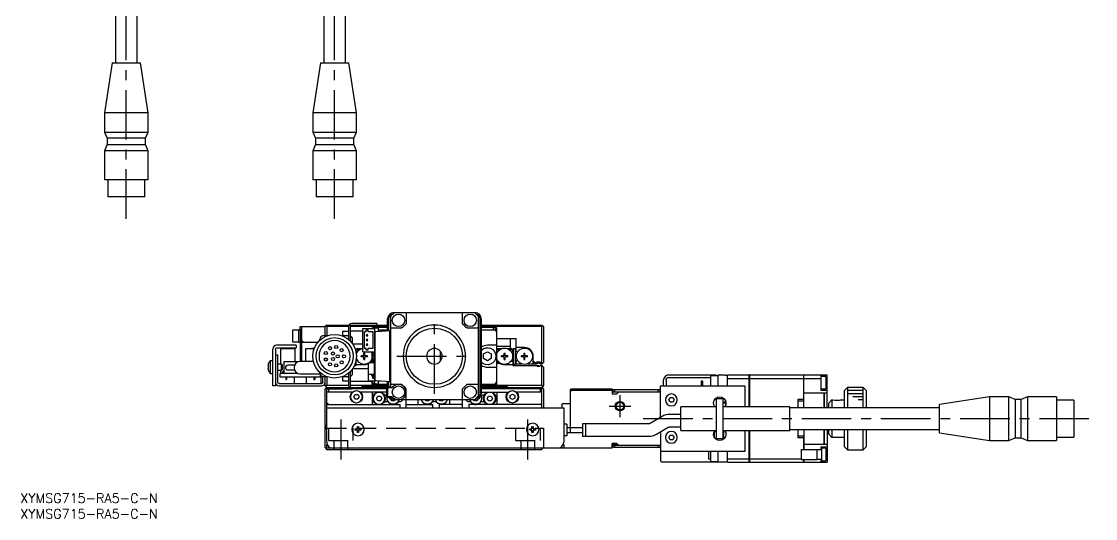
# Model space of a CAD drawing. Extents: x 0 to 716, y -8 to 419.
# Drawn here: x 0.4 to 344.8, y -8 to 151.3 of the extents above; entities that cross this region are included whole.
import ezdxf

# ---------------------------------------------------------------- set-up
doc = ezdxf.new("R2010")
doc.units = 0
doc.header["$LTSCALE"] = 0.5
doc.linetypes.add('CENTER', pattern=[50.8, 31.75, -6.35, 6.35, -6.35])
doc.linetypes.add('DASHED', pattern=[19.05, 12.7, -6.35])
for name, color, linetype in [('MSM_CENTER', 1, 'CENTER'), ('MSM_CONTINUOUS', 7, 'CONTINUOUS'), ('MSM_DASHED', 4, 'DASHED'), ('MSM_NARROW', 5, 'CONTINUOUS'), ('MSM_PART_NUMBER', 7, 'CONTINUOUS')]:
    doc.layers.add(name, color=color, linetype=linetype)
doc.styles.get("Standard").update_dxf_attribs({"font": 'txt.shx', "height": 1, "bigfont": 'bigfont.shx'})

# ---------------------------------------------------------------- blocks, each defined once
blk = doc.blocks.new('*U2')
at = {"layer": 'MSM_PART_NUMBER'}
blk.add_text('XYMSG715-RA5-C-N', height=3, dxfattribs=at).set_placement((0, -3))
blk = doc.blocks.new('*U3')
at = {"layer": 'MSM_PART_NUMBER'}
blk.add_text('XYMSG715-RA5-C-N', height=3, dxfattribs=at).set_placement((0, -8))

msp = doc.modelspace()

# ---------------------------------------------------------------- linework, layer by layer
at = {"layer": 'MSM_CENTER'}
for p, q in [((34, 88.03), (34, 238.03)), ((100.79, 88.03), (100.79, 238.03)), ((132.79, 32), (132.79, 56)), ((120.79, 44), (144.79, 44)), ((192.29, 31.5), (192.29, 24.5)), ((188.79, 28), (195.79, 28)), ((102.79, 23.72), (102.79, 10.89)), ((162.79, 10.89), (162.79, 23.72)), ((199.79, 24), (344.79, 24))]:
    msp.add_line(p, q, dxfattribs=at)
at = {"layer": 'MSM_CONTINUOUS'}
for p, q in [((30.5, 186.03), (30.5, 138.03)), ((37.5, 138.03), (37.5, 186.03)), ((97.29, 186.03), (97.29, 138.03)), ((104.29, 138.03), (104.29, 186.03)), ((29.43, 138.03), (27, 122.03)), ((29.43, 138.03), (38.57, 138.03)), ((41, 122.03), (38.57, 138.03)), ((96.22, 138.03), (93.79, 122.03)), ((96.22, 138.03), (105.36, 138.03)), ((107.79, 122.03), (105.36, 138.03)), ((41, 122.03), (27, 122.03)), ((27, 122.03), (27, 115.83)), ((41, 115.83), (41, 122.03)), ((107.79, 122.03), (93.79, 122.03)), ((93.79, 122.03), (93.79, 115.83)), ((107.79, 115.83), (107.79, 122.03)), ((27, 115.83), (41, 115.83)), ((27, 115.83), (27.85, 113.83)), ((40.15, 113.83), (27.85, 113.83)), ((27.85, 113.83), (27.85, 111.83)), ((40.15, 113.83), (41, 115.83)), ((40.15, 111.83), (40.15, 113.83)), ((93.79, 115.83), (107.79, 115.83)), ((93.79, 115.83), (94.64, 113.83)), ((106.94, 113.83), (94.64, 113.83)), ((94.64, 113.83), (94.64, 111.83)), ((106.94, 113.83), (107.79, 115.83)), ((106.94, 111.83), (106.94, 113.83)), ((27.85, 111.83), (27, 109.83)), ((27.85, 111.83), (40.15, 111.83)), ((41, 109.83), (40.15, 111.83)), ((94.64, 111.83), (93.79, 109.83)), ((94.64, 111.83), (106.94, 111.83)), ((107.79, 109.83), (106.94, 111.83)), ((41, 109.83), (27, 109.83)), ((27, 109.83), (27, 100.53)), ((41, 100.53), (41, 109.83)), ((107.79, 109.83), (93.79, 109.83)), ((93.79, 109.83), (93.79, 100.53)), ((107.79, 100.53), (107.79, 109.83)), ((41, 100.53), (27, 100.53)), ((28.05, 100.53), (28.05, 95.03)), ((39.95, 95.03), (39.95, 100.53)), ((107.79, 100.53), (93.79, 100.53)), ((94.84, 100.53), (94.84, 95.03)), ((106.74, 95.03), (106.74, 100.53)), ((39.95, 95.03), (28.05, 95.03)), ((106.74, 95.03), (94.84, 95.03)), ((117.79, 52.18), (117.79, 56)), ((118.17, 52.21), (118.17, 56)), ((118.79, 34), (118.79, 56.85)), ((119.79, 58), (145.79, 58)), ((123.79, 58), (123.79, 54.5)), ((141.79, 54.5), (141.79, 58)), ((146.79, 56.85), (146.79, 31.15)), ((147.41, 56), (147.41, 32)), ((147.79, 56), (147.79, 32)), ((87.29, 52.4), (87.29, 48.6)), ((89.29, 52.4), (87.29, 52.4)), ((89.29, 48.5), (89.29, 52.5)), ((90.29, 52.5), (89.29, 52.5)), ((89.79, 53.5), (97.79, 53.5)), ((89.79, 52.5), (89.79, 53.5)), ((89.79, 52.5), (89.79, 42.5)), ((90.29, 42.5), (90.29, 53.5)), ((98.29, 54), (97.79, 53.5)), ((97.79, 50.5), (97.79, 53.5)), ((98.29, 53.5), (98.04, 53.75)), ((98.29, 54), (105.43, 54)), ((98.29, 53.5), (98.29, 50.54)), ((105.29, 53.5), (98.29, 53.5)), ((103.29, 51.9), (103.29, 50.54)), ((105.29, 51.9), (103.29, 51.9)), ((105.29, 53.5), (105.29, 49.36)), ((105.79, 53.8), (105.79, 48.9)), ((117.79, 53.5), (105.79, 53.5)), ((109.89, 52), (105.79, 52)), ((105.99, 54), (114.29, 54)), ((114.29, 54.5), (106.29, 54.5)), ((109.89, 52.93), (113.59, 52.93)), ((109.89, 45.43), (109.89, 52.93)), ((110.39, 46.43), (110.39, 51.93)), ((110.39, 51.93), (110.94, 51.93)), ((110.94, 51.93), (110.94, 52.43)), ((110.94, 52.43), (111.44, 52.43)), ((111.44, 52.43), (111.44, 51.93)), ((111.44, 51.93), (113.09, 51.93)), ((113.29, 53.5), (112.79, 53)), ((112.79, 53), (112.79, 52.93)), ((113.09, 51.93), (113.09, 46.43)), ((113.29, 52.93), (113.29, 53.3)), ((113.29, 53.3), (117.79, 53.3)), ((114.79, 53), (113.59, 53)), ((113.59, 53), (113.59, 35)), ((113.79, 53.3), (113.79, 53)), ((114.07, 51.92), (118.79, 52.25)), ((114.29, 54.5), (114.29, 54)), ((114.29, 54), (117.79, 54)), ((114.79, 53), (114.79, 51.97)), ((114.79, 52.5), (117.79, 52.5)), ((115.22, 52), (114.79, 52)), ((118.49, 35.77), (118.49, 52.23)), ((122.29, 53), (118.79, 53)), ((146.79, 53), (143.29, 53)), ((147.79, 54), (167.29, 54)), ((167.29, 53.5), (147.79, 53.5)), ((147.79, 53.3), (152.29, 53.3)), ((147.79, 52.5), (151.79, 52.5)), ((151.79, 52.5), (151.79, 53.3)), ((151.79, 52.5), (152.79, 52.5)), ((152.79, 53), (152.29, 53.5)), ((152.29, 53.3), (152.29, 52.5)), ((152.79, 34.5), (152.79, 53)), ((167.29, 54), (167.54, 53.75)), ((167.54, 53.75), (167.29, 53.5)), ((167.29, 42), (167.29, 53.5)), ((167.79, 53.5), (167.54, 53.75)), ((167.79, 53.5), (167.79, 42)), ((87.29, 48.6), (89.29, 48.6)), ((89.29, 48.5), (95.43, 48.5)), ((90.79, 48.5), (90.29, 49)), ((96.04, 49.14), (96.04, 49.5)), ((98.19, 50.5), (97.04, 50.5)), ((105.29, 50.5), (103.39, 50.5)), ((105.12, 49.5), (105.29, 49.5)), ((106.54, 47.99), (106.54, 49.5)), ((113.79, 36.38), (113.79, 51.62)), ((152.79, 49.7), (158.99, 49.7)), ((157.24, 46.5), (157.24, 49.7)), ((158.99, 45.55), (158.99, 49.7)), ((80.99, 34.5), (80.99, 46.3)), ((81.79, 46.2), (81.79, 34.5)), ((88.49, 47.5), (82.19, 47.5)), ((82.29, 46.7), (88.49, 46.7)), ((83.54, 41.5), (83.54, 46.5)), ((83.54, 46.5), (88.04, 46.5)), ((88.04, 46.5), (88.04, 42.2)), ((88.49, 47.5), (88.49, 46.7)), ((91.54, 42.35), (91.54, 46.5)), ((91.54, 46.5), (92.54, 46.5)), ((92.54, 46.5), (92.54, 46.4)), ((94.22, 46.4), (92.54, 46.4)), ((93.34, 46.4), (93.34, 46.5)), ((94.24, 46.5), (93.34, 46.5)), ((93.72, 46.4), (93.72, 46.5)), ((93.87, 46.4), (93.87, 46.5)), ((94.24, 46.47), (94.24, 46.5)), ((106.54, 48), (109.89, 48)), ((106.59, 47.92), (106.59, 48)), ((107.33, 46.5), (107.39, 46.5)), ((107.39, 46.33), (107.39, 46.5)), ((108.09, 46.5), (107.59, 46)), ((107.59, 46), (107.59, 45.66)), ((108.63, 46), (107.59, 46)), ((107.62, 45.53), (107.82, 45.42)), ((108.09, 46.5), (109.58, 46.5)), ((109.89, 45.43), (113.59, 45.43)), ((110.15, 44.21), (110.15, 45)), ((110.15, 45), (110.44, 45)), ((110.94, 46.43), (110.39, 46.43)), ((110.44, 44.21), (110.44, 45)), ((110.94, 45.93), (110.94, 46.43)), ((111.44, 45.93), (110.94, 45.93)), ((111.44, 46.43), (111.44, 45.93)), ((113.09, 46.43), (111.44, 46.43)), ((112.79, 42.41), (112.79, 45.43)), ((113.59, 45), (112.79, 45)), ((113.04, 44.25), (113.04, 45)), ((113.17, 44.25), (113.17, 45)), ((134.79, 42.5), (134.79, 45.5)), ((148.54, 44.72), (149.79, 45.44)), ((152.79, 47.5), (149.79, 47.5)), ((149.79, 45.44), (151.04, 44.72)), ((152.79, 47.2), (157.24, 47.2)), ((152.99, 46.5), (152.79, 46.3)), ((152.79, 46.5), (154.58, 46.5)), ((153.63, 46), (152.79, 46)), ((155.15, 44.21), (155.15, 45)), ((155.15, 45), (155.44, 45)), ((155.44, 44.21), (155.44, 45)), ((156.01, 46.5), (157.49, 46.5)), ((157.99, 46), (156.95, 46)), ((157.99, 46), (157.49, 46.5)), ((157.99, 45.55), (157.77, 45.42)), ((157.99, 45.55), (157.99, 46)), ((158.19, 46.5), (158.79, 46.5)), ((158.19, 41.5), (158.19, 46.5)), ((158.79, 41.5), (158.79, 46.5)), ((161.69, 46.8), (158.99, 46.8)), ((159.25, 45.4), (158.99, 45.55)), ((161.55, 45), (161.84, 45)), ((161.55, 44.21), (161.55, 45)), ((161.84, 44.21), (161.84, 45)), ((79.54, 41.45), (79.54, 41.43)), ((80.09, 42.5), (80.09, 38.5)), ((80.99, 42.5), (80.09, 42.5)), ((81.79, 44.5), (82.59, 44.5)), ((82.59, 35.7), (82.59, 44.5)), ((83.79, 41.5), (82.59, 41.5)), ((83.79, 39.5), (83.79, 41.5)), ((83.99, 41.3), (83.79, 41.5)), ((84.54, 42.2), (84.54, 38.5)), ((89.03, 42.2), (84.54, 42.2)), ((90.29, 42.5), (89.79, 42.5)), ((93.99, 42.35), (89.79, 42.35)), ((107.33, 41.5), (107.39, 41.5)), ((107.39, 41.5), (107.39, 41.67)), ((107.59, 42.34), (107.59, 41)), ((107.62, 42.47), (107.82, 42.58)), ((110.09, 44.15), (109.29, 44.15)), ((109.29, 43.86), (109.29, 44.15)), ((110.09, 43.86), (109.29, 43.86)), ((109.82, 44.15), (109.82, 43.86)), ((110.44, 44.47), (110.15, 44.47)), ((110.15, 43), (110.15, 43.8)), ((110.44, 43.53), (110.15, 43.53)), ((110.15, 43), (110.44, 43)), ((110.44, 43), (110.44, 43.8)), ((111.29, 44.15), (110.5, 44.15)), ((111.29, 43.86), (110.5, 43.86)), ((110.76, 43.86), (110.76, 44.15)), ((111.29, 43.86), (111.29, 44.15)), ((111.71, 38.2), (111.71, 41.58)), ((111.74, 41.65), (112.06, 41.97)), ((112.13, 42), (113.39, 42)), ((112.44, 42.2), (112.62, 42.2)), ((112.6, 42.11), (112.6, 42)), ((113.59, 44.25), (112.79, 44.25)), ((113.59, 43.75), (112.79, 43.75)), ((113.36, 43), (112.79, 43)), ((113.35, 42.5), (112.79, 42.5)), ((112.83, 42.11), (112.83, 42)), ((113.26, 42.44), (112.93, 42.44)), ((112.93, 42.21), (113.26, 42.21)), ((113.04, 43), (113.04, 43.75)), ((113.04, 42.44), (113.04, 42.5)), ((113.04, 42), (113.04, 42.21)), ((113.17, 43), (113.17, 43.75)), ((113.17, 42.44), (113.17, 42.5)), ((113.17, 42), (113.17, 42.21)), ((113.36, 42.54), (113.36, 43.05)), ((113.36, 43.05), (113.59, 43.05)), ((113.36, 42.8), (113.59, 42.8)), ((113.36, 42.73), (113.59, 42.73)), ((113.49, 41.9), (113.49, 38.2)), ((113.59, 42.5), (113.59, 42.5)), ((148.54, 43.28), (148.54, 44.72)), ((149.79, 42.56), (148.54, 43.28)), ((151.04, 43.28), (149.79, 42.56)), ((151.04, 44.72), (151.04, 43.28)), ((152.79, 42.2), (153.15, 42.2)), ((153.7, 41.7), (152.79, 41.7)), ((154.29, 43.86), (154.29, 44.15)), ((155.09, 44.15), (154.29, 44.15)), ((155.09, 43.86), (154.29, 43.86)), ((154.82, 44.15), (154.82, 43.86)), ((155.44, 44.47), (155.15, 44.47)), ((155.15, 43), (155.15, 43.8)), ((155.44, 43.53), (155.15, 43.53)), ((155.15, 43), (155.44, 43)), ((155.44, 43), (155.44, 43.8)), ((156.29, 44.15), (155.5, 44.15)), ((156.29, 43.86), (155.5, 43.86)), ((155.76, 43.86), (155.76, 44.15)), ((156.29, 43.86), (156.29, 44.15)), ((157.99, 42.45), (157.77, 42.58)), ((157.99, 42.45), (157.99, 41)), ((158.19, 41.5), (158.79, 41.5)), ((158.99, 42.45), (159.25, 42.6)), ((158.99, 41.5), (158.99, 42.45)), ((160.98, 41.5), (158.99, 41.5)), ((160.69, 43.86), (160.69, 44.15)), ((161.49, 44.15), (160.69, 44.15)), ((161.49, 43.86), (160.69, 43.86)), ((161.22, 44.15), (161.22, 43.86)), ((161.84, 44.47), (161.55, 44.47)), ((161.55, 43), (161.55, 43.8)), ((161.84, 43.53), (161.55, 43.53)), ((161.55, 43), (161.84, 43)), ((161.84, 43), (161.84, 43.8)), ((162.69, 44.15), (161.9, 44.15)), ((162.69, 43.86), (161.9, 43.86)), ((162.16, 43.86), (162.16, 44.15)), ((165.53, 41.5), (162.41, 41.5)), ((162.69, 43.86), (162.69, 44.15)), ((164.49, 41.5), (164.49, 44)), ((164.99, 42), (164.49, 42.5)), ((164.49, 41.65), (164.99, 42)), ((164.99, 42), (165.36, 42)), ((165.36, 42), (165.53, 41.5)), ((167.02, 42), (166.85, 41.5)), ((167.29, 41.5), (166.85, 41.5)), ((167.02, 42), (167.29, 42)), ((167.29, 42), (167.54, 41.75)), ((167.54, 41.75), (167.29, 41.5)), ((167.54, 41.75), (167.79, 42)), ((79.4, 40.7), (79.54, 40.7)), ((79.54, 40.3), (79.4, 40.3)), ((79.54, 40.7), (79.54, 40.3)), ((79.54, 39.57), (79.54, 39.55)), ((80.09, 38.5), (80.99, 38.5)), ((82.59, 39.5), (83.79, 39.5)), ((89.03, 38.5), (83.29, 38.5)), ((83.29, 37.3), (83.29, 38.5)), ((83.54, 38.5), (83.54, 39.5)), ((83.79, 39.5), (83.99, 39.7)), ((83.99, 41.3), (83.99, 39.7)), ((84.09, 38.5), (84.09, 39.05)), ((84.09, 39.05), (84.31, 39.05)), ((84.31, 39.3), (84.54, 39.3)), ((84.31, 38.5), (84.31, 39.3)), ((87.94, 41.1), (85.79, 41.1)), ((85.79, 39.6), (87.94, 39.6)), ((89.79, 38.35), (96.05, 38.35)), ((96.04, 38.5), (96.04, 38.86)), ((105.29, 38.5), (105.12, 38.5)), ((105.29, 38.64), (105.29, 34.5)), ((105.79, 39.1), (105.79, 34.2)), ((106.54, 38.5), (106.54, 40.01)), ((111.71, 40), (106.54, 40)), ((107.12, 41), (107.59, 41)), ((110.29, 41.2), (107.59, 41.2)), ((111.59, 39.9), (111.59, 36.1)), ((111.71, 39.9), (111.59, 39.9)), ((113.39, 38.1), (111.81, 38.1)), ((112.6, 38.1), (112.6, 37.99)), ((112.83, 38.1), (112.83, 37.99)), ((112.93, 37.89), (113.26, 37.89)), ((113.04, 37.89), (113.04, 38.1)), ((113.59, 41.31), (113.49, 41.31)), ((113.59, 40.5), (113.49, 40.5)), ((113.59, 39.9), (113.49, 39.9)), ((113.59, 39.78), (113.49, 39.78)), ((149.79, 40.5), (152.79, 40.5)), ((157.99, 41.2), (155.29, 41.2)), ((157.99, 41), (166.29, 41)), ((166.29, 40.76), (166.29, 41)), ((166.85, 41), (167.29, 41)), ((167.79, 40.5), (167.29, 41)), ((167.29, 34.7), (167.29, 41)), ((167.79, 40.5), (167.79, 34.5)), ((207.89, 38), (223.09, 38)), ((222.59, 37.75), (222.59, 38)), ((223.09, 38), (223.09, 37.75)), ((223.79, 34.5), (223.79, 38)), ((223.79, 38), (225.79, 38)), ((226.79, 34.5), (226.79, 38)), ((226.79, 38), (233.78, 38)), ((233.78, 27.75), (233.78, 38)), ((233.79, 37.99), (233.78, 37.99)), ((233.79, 38), (233.79, 27.75)), ((233.79, 38), (251.28, 38)), ((251.28, 29.65), (251.28, 38)), ((251.29, 37.99), (251.28, 37.99)), ((251.29, 27.5), (251.29, 38)), ((251.29, 38), (258.79, 38)), ((256.79, 33), (256.79, 38)), ((258.79, 27.5), (258.79, 38)), ((81.79, 34.5), (80.99, 34.5)), ((82.99, 35.3), (96.59, 35.3)), ((82.99, 34.5), (96.59, 34.5)), ((96.29, 37.3), (83.29, 37.3)), ((85.17, 37.3), (85.17, 36.5)), ((85.17, 36.5), (85.42, 36.5)), ((85.42, 37.3), (85.42, 36.5)), ((87.79, 37.3), (87.79, 35.3)), ((91.79, 35.3), (91.79, 37.3)), ((94.17, 37.3), (94.17, 36.5)), ((94.17, 36.5), (94.42, 36.5)), ((94.42, 37.3), (94.42, 36.5)), ((96.29, 37.3), (96.29, 37.84)), ((96.49, 35.5), (96.49, 37.66)), ((96.49, 35.5), (96.94, 35.5)), ((96.99, 35.7), (96.99, 37.5)), ((97.04, 37.5), (98.19, 37.5)), ((97.79, 34.5), (97.79, 37.5)), ((97.79, 34.5), (97.94, 34.35)), ((97.94, 34.35), (98.29, 34.7)), ((98.29, 37.46), (98.29, 34.7)), ((98.29, 34.7), (105.29, 34.7)), ((103.29, 37.46), (103.29, 36.1)), ((103.29, 36.1), (105.29, 36.1)), ((103.39, 37.5), (105.29, 37.5)), ((105.79, 36), (112.79, 36)), ((105.79, 34.7), (112.79, 34.7)), ((111.59, 36.1), (113.59, 36.1)), ((112.79, 34.5), (112.79, 36)), ((112.79, 35.5), (112.99, 35.5)), ((112.79, 34.5), (117.79, 34.5)), ((113.26, 37.66), (112.93, 37.66)), ((113.04, 36.83), (113.04, 37.66)), ((113.59, 36.83), (113.04, 36.83)), ((113.29, 34.7), (113.29, 35.23)), ((117.79, 34.7), (113.29, 34.7)), ((113.36, 37.56), (113.36, 37.05)), ((113.59, 37.36), (113.36, 37.36)), ((113.59, 37.3), (113.36, 37.3)), ((113.59, 37.05), (113.36, 37.05)), ((113.59, 37.78), (113.51, 37.78)), ((114.79, 35), (113.59, 35)), ((113.79, 35), (113.79, 34.7)), ((118.79, 35.75), (114.07, 36.08)), ((114.79, 36.03), (114.79, 35)), ((114.79, 36), (115.22, 36)), ((114.79, 35.1), (117.79, 35.1)), ((117.79, 34.1), (117.79, 35.82)), ((118.17, 34.1), (118.17, 35.79)), ((118.79, 35), (122.29, 35)), ((143.29, 35), (146.79, 35)), ((147.79, 35.1), (151.79, 35.1)), ((152.29, 34.7), (147.79, 34.7)), ((147.79, 34.5), (152.79, 34.5)), ((151.79, 34.7), (151.79, 35.1)), ((152.29, 35.23), (152.29, 34.7)), ((152.59, 35.5), (152.79, 35.5)), ((152.79, 34.7), (167.29, 34.7)), ((167.29, 34.7), (167.64, 34.35)), ((167.64, 34.35), (167.79, 34.5)), ((205.29, 24.39), (205.29, 34.5)), ((205.29, 34.5), (232.29, 34.5)), ((206.29, 34.5), (206.29, 36.4)), ((207.09, 36.4), (207.09, 34.5)), ((207.89, 37.2), (221.29, 37.2)), ((218.29, 36), (218.29, 34.5)), ((218.79, 36), (218.29, 36)), ((218.79, 36), (218.79, 34.5)), ((221.29, 37.75), (221.29, 34.5)), ((223.79, 37.75), (221.29, 37.75)), ((226.79, 36.85), (233.78, 36.85)), ((232.29, 34.5), (232.29, 27.75)), ((233.79, 36.84), (233.78, 36.84)), ((233.79, 36.85), (251.28, 36.85)), ((251.29, 36.84), (251.28, 36.84)), ((251.29, 36.85), (256.79, 36.85)), ((258.29, 37.5), (256.79, 37.5)), ((258.29, 37.5), (258.29, 33.5)), ((258.79, 34.5), (258.29, 34.5)), ((98.04, 33.75), (97.79, 33.5)), ((97.79, 22), (97.79, 33.5)), ((98.29, 34), (97.94, 34.35)), ((98.29, 34), (98.04, 33.75)), ((98.29, 33.5), (98.04, 33.75)), ((98.29, 34), (105.43, 34)), ((98.29, 33.5), (106.29, 33.5)), ((98.29, 16.5), (98.29, 33.5)), ((106.47, 32.5), (98.29, 32.5)), ((98.79, 33.5), (98.79, 32.5)), ((105.99, 34), (114.29, 34)), ((105.99, 34), (117.39, 34)), ((114.29, 33.5), (106.29, 33.5)), ((106.93, 31), (107.36, 31.75)), ((107.36, 30.25), (106.93, 31)), ((107.36, 31.75), (108.23, 31.75)), ((108.23, 31.75), (108.66, 31)), ((108.66, 31), (108.23, 30.25)), ((117.39, 32.5), (109.11, 32.5)), ((109.64, 34.35), (109.29, 34)), ((117.79, 34.35), (109.64, 34.35)), ((112.79, 32.5), (112.79, 28.5)), ((114.18, 30.5), (114.61, 31.25)), ((114.29, 34), (114.29, 33.5)), ((117.39, 33.5), (114.29, 33.5)), ((114.61, 31.25), (115.48, 31.25)), ((115.48, 31.25), (115.91, 30.5)), ((117.39, 31.5), (116.77, 31.5)), ((117.39, 34.1), (117.39, 30.9)), ((118.49, 34.1), (117.39, 34.1)), ((117.89, 31), (117.89, 34)), ((117.89, 34), (119.29, 34)), ((119.29, 31), (117.89, 31)), ((118.49, 34), (118.49, 34.1)), ((118.49, 30.9), (118.49, 31)), ((123.79, 27.5), (123.79, 33.5)), ((141.79, 27.5), (141.79, 33.5)), ((148.81, 31.5), (147.77, 31.5)), ((155.94, 34.35), (147.79, 34.35)), ((147.79, 34), (167.29, 34)), ((167.29, 33.5), (147.79, 33.5)), ((147.79, 32.5), (156.47, 32.5)), ((149.68, 30.5), (150.11, 31.25)), ((150.11, 31.25), (150.98, 31.25)), ((150.98, 31.25), (151.41, 30.5)), ((152.79, 32.5), (152.79, 28.5)), ((156.29, 34), (155.94, 34.35)), ((157.04, 31.43), (157.79, 31.87)), ((157.04, 30.57), (157.04, 31.43)), ((157.79, 31.87), (158.54, 31.43)), ((158.54, 31.43), (158.54, 30.57)), ((167.29, 32.5), (159.11, 32.5)), ((166.79, 32.5), (166.79, 33.5)), ((167.64, 34.35), (167.29, 34)), ((167.54, 33.75), (167.29, 34)), ((167.54, 33.75), (167.29, 33.5)), ((167.29, 27.5), (167.29, 33.5)), ((167.79, 33.5), (167.54, 33.75)), ((167.79, 33.5), (167.79, 27.5)), ((176.29, 33), (176.79, 33.5)), ((176.29, 33), (176.29, 19.6)), ((176.9, 33), (176.29, 32.69)), ((176.79, 33.5), (189.79, 33.5)), ((177.4, 33.5), (176.9, 33)), ((189.79, 33), (176.9, 33)), ((189.79, 33.5), (189.79, 32)), ((189.79, 32), (191.29, 32)), ((190.09, 32.5), (190.09, 33.3)), ((190.09, 33.3), (205.29, 33.3)), ((205.29, 32.5), (190.09, 32.5)), ((190.59, 33.3), (190.59, 32.5)), ((191.79, 32.5), (191.29, 32)), ((204.59, 32.5), (204.59, 33.3)), ((205.09, 33.3), (205.09, 32.5)), ((251.29, 32.25), (257.78, 32.25)), ((256.79, 33.5), (258.29, 33.5)), ((258.79, 33), (256.79, 33)), ((257.78, 27.5), (257.78, 32.25)), ((257.79, 32.24), (257.78, 32.24)), ((257.79, 32.25), (258.59, 32.25)), ((257.79, 32.25), (257.79, 27.5)), ((258.59, 32.23), (258.59, 32.25)), ((258.79, 32.23), (258.59, 32.23)), ((265.29, 34), (264.29, 33)), ((264.29, 27.5), (264.29, 33)), ((265.29, 34), (265.29, 27.5)), ((270.29, 34), (265.29, 34)), ((270.29, 27.5), (270.29, 34)), ((271.29, 33), (270.29, 34)), ((271.29, 33), (271.29, 27.5)), ((310.79, 31), (294.79, 28.57)), ((310.79, 31), (310.79, 17)), ((316.99, 31), (310.79, 31)), ((316.99, 17), (316.99, 31)), ((318.99, 30.15), (316.99, 31)), ((322.99, 31), (320.99, 30.15)), ((322.99, 31), (322.99, 17)), ((332.29, 31), (322.99, 31)), ((332.29, 31), (332.29, 17)), ((98.79, 28.5), (98.29, 29)), ((98.29, 28.5), (121.79, 28.5)), ((108.23, 30.25), (107.36, 30.25)), ((114.61, 29.75), (114.18, 30.5)), ((115.48, 29.75), (114.61, 29.75)), ((115.91, 30.5), (115.48, 29.75)), ((116.77, 29.5), (117.81, 29.5)), ((117.39, 30.9), (118.49, 30.9)), ((119.11, 29.75), (118.82, 30.25)), ((119.98, 29.75), (119.11, 29.75)), ((145.79, 30), (119.79, 30)), ((120.12, 30), (119.98, 29.75)), ((121.27, 29.5), (121.79, 29.5)), ((121.79, 27.5), (121.79, 28.5)), ((123.79, 28.5), (132.29, 28.5)), ((127.59, 28.5), (127.59, 30)), ((130.11, 29.75), (129.96, 30)), ((130.98, 29.75), (130.11, 29.75)), ((131.12, 30), (130.98, 29.75)), ((132.27, 29.5), (133.31, 29.5)), ((132.29, 27.5), (132.29, 28.5)), ((141.79, 28.5), (134.29, 28.5)), ((134.29, 28.5), (134.29, 27.5)), ((134.61, 29.75), (134.46, 30)), ((135.48, 29.75), (134.61, 29.75)), ((135.62, 30), (135.48, 29.75)), ((137.59, 30), (137.59, 28.5)), ((143.79, 29.5), (144.31, 29.5)), ((167.29, 28.5), (143.79, 28.5)), ((143.79, 28.5), (143.79, 27.5)), ((145.61, 29.75), (145.46, 30)), ((146.48, 29.75), (145.61, 29.75)), ((146.77, 30.25), (146.48, 29.75)), ((147.77, 29.5), (148.81, 29.5)), ((150.11, 29.75), (149.68, 30.5)), ((150.98, 29.75), (150.11, 29.75)), ((151.41, 30.5), (150.98, 29.75)), ((157.79, 30.13), (157.04, 30.57)), ((158.54, 30.57), (157.79, 30.13)), ((167.29, 29), (166.79, 28.5)), ((173.79, 27.5), (173.79, 28.75)), ((176.29, 28.75), (173.79, 28.75)), ((207.93, 30), (208.36, 30.75)), ((208.36, 29.25), (207.93, 30)), ((208.36, 30.75), (209.23, 30.75)), ((209.23, 29.25), (208.36, 29.25)), ((209.23, 30.75), (209.66, 30)), ((209.66, 30), (209.23, 29.25)), ((211.79, 20.25), (211.79, 27.75)), ((223.29, 27.75), (211.79, 27.75)), ((223.29, 17.5), (223.29, 30.5)), ((223.29, 30.5), (225.29, 30.5)), ((225.29, 30.5), (225.29, 17.5)), ((246.79, 27.75), (225.29, 27.75)), ((225.79, 28.93), (225.79, 29.43)), ((226.25, 29.43), (225.79, 29.43)), ((225.79, 28.93), (226.29, 28.93)), ((225.79, 27.75), (225.79, 27.93)), ((225.98, 27.93), (225.79, 27.93)), ((246.79, 20.25), (246.79, 27.75)), ((249.29, 30.15), (249.29, 27.5)), ((251.28, 30.15), (249.29, 30.15)), ((251.29, 29.65), (249.29, 29.65)), ((260.29, 30), (259.29, 29)), ((259.29, 27.5), (259.29, 29)), ((260.29, 30), (260.54, 30)), ((260.29, 30), (260.29, 27.5)), ((263.04, 30), (264.29, 30)), ((294.79, 19.43), (294.79, 28.57)), ((318.99, 30.15), (318.99, 17.85)), ((320.99, 30.15), (318.99, 30.15)), ((320.99, 17.85), (320.99, 30.15)), ((337.79, 29.95), (332.29, 29.95)), ((337.79, 29.95), (337.79, 18.05)), ((98.29, 27.5), (174.29, 27.5)), ((174.29, 27.5), (174.29, 16.5)), ((205.79, 24.68), (201.99, 22.48)), ((211.79, 25.35), (208.29, 25.35)), ((294.79, 27.5), (246.79, 27.5)), ((97.79, 22), (98.29, 21.5)), ((97.79, 21.7), (97.89, 21.8)), ((97.79, 14.7), (97.79, 21.7)), ((97.79, 21.2), (98.29, 21.2)), ((97.79, 21), (98.29, 21)), ((98.29, 20.5), (97.79, 21)), ((97.89, 21.7), (97.89, 21.9)), ((98.04, 21.75), (98.29, 22)), ((98.19, 21.4), (98.29, 21.4)), ((107.36, 20.7), (108.09, 20.7)), ((108.09, 20.7), (108.09, 21.43)), ((108.49, 21.43), (108.49, 20.7)), ((108.49, 20.7), (109.22, 20.7)), ((163.36, 20.7), (164.09, 20.7)), ((164.09, 20.7), (164.09, 21.43)), ((164.49, 21.43), (164.49, 20.7)), ((164.49, 20.7), (165.22, 20.7)), ((175.29, 22.2), (174.29, 22.2)), ((175.29, 22.2), (175.29, 18.5)), ((180.29, 21.1), (175.29, 21.1)), ((180.29, 22.35), (180.29, 18.35)), ((201.49, 22.35), (180.29, 22.35)), ((181.29, 22.35), (181.29, 18.35)), ((203.99, 19.02), (207.79, 21.22)), ((208.29, 21.35), (211.79, 21.35)), ((108.09, 20.3), (107.36, 20.3)), ((108.09, 19.57), (108.09, 20.3)), ((108.49, 20.3), (108.49, 19.57)), ((109.22, 20.3), (108.49, 20.3)), ((164.09, 20.3), (163.36, 20.3)), ((164.09, 19.57), (164.09, 20.3)), ((164.49, 20.3), (164.49, 19.57)), ((165.22, 20.3), (164.49, 20.3)), ((175.29, 18.5), (174.29, 18.5)), ((175.29, 19.6), (180.29, 19.6)), ((180.29, 18.35), (201.49, 18.35)), ((205.29, 19.77), (205.29, 10.38)), ((207.93, 18), (208.36, 18.75)), ((208.36, 17.25), (207.93, 18)), ((208.36, 18.75), (209.23, 18.75)), ((209.23, 17.25), (208.36, 17.25)), ((209.23, 18.75), (209.66, 18)), ((209.66, 18), (209.23, 17.25)), ((211.79, 20.25), (223.29, 20.25)), ((223.29, 19.78), (222.46, 19.78)), ((222.46, 19.78), (222.46, 18.2)), ((222.71, 17.78), (223.29, 17.78)), ((225.29, 17.5), (223.29, 17.5)), ((225.29, 20.25), (246.79, 20.25)), ((225.61, 19.78), (225.29, 19.78)), ((225.29, 17.78), (225.61, 17.78)), ((225.61, 17.78), (225.61, 19.78)), ((232.29, 20.25), (232.29, 13.5)), ((233.78, 10), (233.78, 20.25)), ((233.79, 20.25), (233.79, 10)), ((246.79, 20.5), (294.79, 20.5)), ((249.29, 20.5), (249.29, 17.85)), ((251.29, 18.35), (249.29, 18.35)), ((251.28, 17.85), (249.29, 17.85)), ((251.28, 14.1), (251.28, 18.35)), ((251.29, 20.5), (251.29, 14.1)), ((257.78, 15.75), (257.78, 20.5)), ((257.79, 20.5), (257.79, 15.75)), ((258.79, 20.5), (258.79, 10)), ((259.29, 19), (259.29, 20.5)), ((259.29, 19), (260.29, 18)), ((260.29, 20.5), (260.29, 18)), ((264.29, 18), (260.29, 18)), ((264.29, 15), (264.29, 20.5)), ((265.29, 20.5), (265.29, 14)), ((270.29, 14), (270.29, 20.5)), ((271.29, 20.5), (271.29, 15)), ((294.79, 19.43), (310.79, 17)), ((316.99, 17), (318.99, 17.85)), ((318.99, 17.85), (320.99, 17.85)), ((320.99, 17.85), (322.99, 17)), ((332.29, 18.05), (337.79, 18.05)), ((97.79, 14.7), (98.14, 14.35)), ((98.14, 14.35), (98.29, 14.5)), ((98.14, 14.35), (98.49, 14)), ((98.29, 14.5), (98.29, 15.7)), ((189.79, 14.5), (98.29, 14.5)), ((167.09, 14), (98.49, 14)), ((167.09, 14), (167.59, 14.5)), ((167.29, 14.5), (167.44, 14.35)), ((174.29, 15.7), (174.29, 14.5)), ((191.29, 16), (189.79, 16)), ((189.79, 14.5), (189.79, 16)), ((189.79, 15.75), (191.54, 15.75)), ((190.09, 14.7), (190.09, 15.5)), ((190.09, 15.5), (205.29, 15.5)), ((205.09, 14.7), (190.09, 14.7)), ((190.59, 15.5), (190.59, 14.7)), ((191.29, 16), (191.79, 15.5)), ((204.59, 14.7), (204.59, 15.5)), ((205.09, 15.5), (205.09, 14.7)), ((250.39, 14.1), (250.39, 10.9)), ((250.39, 14.1), (255.39, 14.1)), ((257.78, 15.75), (251.29, 15.75)), ((255.39, 14.1), (255.39, 10.9)), ((256.89, 14), (255.39, 14)), ((256.79, 14), (256.79, 15)), ((256.79, 15), (258.79, 15)), ((256.89, 15), (256.89, 10)), ((258.29, 14.5), (256.89, 14.5)), ((257.79, 15.76), (257.78, 15.76)), ((258.59, 15.75), (257.79, 15.75)), ((258.29, 14.5), (258.29, 10.5)), ((258.59, 15.75), (258.59, 15.77)), ((258.59, 15.77), (258.79, 15.77)), ((264.29, 15), (265.29, 14)), ((265.29, 14), (270.29, 14)), ((270.29, 14), (271.29, 15)), ((310.79, 17), (316.99, 17)), ((322.99, 17), (332.29, 17)), ((232.29, 13.5), (205.29, 13.5)), ((220.79, 11.05), (220.79, 13.5)), ((221.29, 11.05), (220.79, 11.05)), ((221.29, 13.5), (221.29, 10.25)), ((223.79, 10), (223.79, 13.5)), ((226.79, 10), (226.79, 13.5)), ((226.79, 11.15), (233.78, 11.15)), ((233.79, 11.16), (233.78, 11.16)), ((233.79, 11.15), (250.39, 11.15)), ((250.39, 10.9), (255.39, 10.9)), ((251.28, 10), (251.28, 10.9)), ((251.29, 10.9), (251.29, 10)), ((255.39, 11), (256.89, 11)), ((256.79, 10), (256.79, 11)), ((256.89, 10.5), (258.29, 10.5)), ((258.79, 13.5), (258.29, 13.5)), ((225.79, 10), (206.29, 10)), ((221.29, 10.25), (223.79, 10.25)), ((226.79, 10), (233.78, 10)), ((233.79, 10.01), (233.78, 10.01)), ((233.79, 10), (251.28, 10)), ((251.29, 10.01), (251.28, 10.01)), ((251.29, 10), (258.79, 10)), ((256.79, 10), (256.89, 10))]:
    msp.add_line(p, q, dxfattribs=at)
for centre, radius in [((121.29, 55.5), 2), ((144.29, 55.5), 2), ((132.79, 44), 9), ((100.79, 44), 7), ((100.79, 44), 5.95), ((97.97, 45.03), 0.5), ((99.29, 46.6), 0.5), ((100.29, 44.87), 0.5), ((101.31, 46.95), 0.5), ((103.09, 45.93), 0.5), ((161.69, 44), 2.6), ((97.97, 42.97), 0.5), ((99.29, 41.4), 0.5), ((100.29, 43.13), 0.5), ((101.31, 41.05), 0.5), ((101.79, 44), 0.5), ((103.09, 42.07), 0.5), ((103.79, 44), 0.5), ((121.29, 32.5), 2), ((144.29, 32.5), 2), ((107.79, 31), 2), ((115.04, 30.5), 2), ((150.54, 30.5), 2), ((157.79, 31), 2), ((192.29, 28), 1.23)]:
    msp.add_circle(centre, radius, dxfattribs=at)
at = {"layer": 'MSM_CONTINUOUS', "extrusion": (0, 0, -1)}
for centre, radius in [((-132.79, 44), 10), ((-100.79, 44), 5), ((-111.19, 50.68), 0.25), ((-111.19, 49.18), 0.25), ((-111.19, 47.68), 0.25), ((-132.79, 44), 2.5), ((-107.79, 31), 1.9), ((-115.04, 30.5), 1.9), ((-150.54, 30.5), 1.9), ((-157.79, 31), 1.9), ((-208.79, 30), 1.9), ((-108.29, 20.5), 2), ((-164.29, 20.5), 2), ((-208.79, 18), 1.9)]:
    msp.add_circle(centre, radius, dxfattribs=at)
at = {"layer": 'MSM_CONTINUOUS'}
for centre, radius, start, end in [((119.79, 56), 2, 90, 180), ((145.79, 56), 2, 0, 90), ((106.29, 53.5), 1, 90, 180), ((151.79, 51.5), 1, 0, 90), ((97.04, 49.5), 1, 90, 180), ((105.54, 49.5), 1, 0, 75.5225), ((82.19, 46.3), 1.2, 90, 180), ((107.09, 44), 1.59, 53.8028, 70.1567), ((106.98, 43.89), 1.75, 52.994, 61.3783), ((149.79, 44), 3.5, 90, 124.8499), ((158.49, 44), 1.59, 100.8931, 126.1972), ((158.49, 44), 1.59, 53.8028, 79.1069), ((158.38, 43.89), 1.75, 52.994, 60), ((161.69, 44), 2.8, 0, 90), ((82.59, 40.5), 3.19, 163.0947, 176.4096), ((82.59, 40.5), 3.2, 141.3178, 162.73), ((89.79, 40.35), 2, 90, 270), ((107.09, 44), 1.59, 289.8434, 306.1972), ((106.98, 44.12), 1.75, 298.6217, 307.006), ((111.81, 41.58), 0.1, 135, 180), ((112.13, 41.9), 0.1, 90, 135), ((110.29, 44), 2.8, 314.3422, 319.9948), ((112.93, 42.11), 0.33, 90, 180), ((113.26, 42.54), 0.33, 270, 0), ((113.39, 41.9), 0.1, 0, 90), ((155.29, 44), 2.8, 220.0052, 235.2281), ((158.49, 44), 1.59, 233.8028, 259.1069), ((158.49, 44), 1.59, 280.8931, 306.1972), ((158.38, 44.12), 1.75, 300, 307.006), ((166.19, 40.75), 1, 48.5904, 131.4096), ((82.59, 40.5), 3.19, 183.5904, 196.9053), ((82.59, 40.5), 3.2, 197.27, 218.6822), ((85.79, 40.35), 0.75, 90, 270), ((97.04, 38.5), 1, 180, 270), ((105.54, 38.5), 1, 284.4775, 0), ((111.81, 38.2), 0.1, 180, 270), ((112.93, 37.99), 0.33, 180, 270), ((113.26, 37.56), 0.33, 0, 90), ((113.39, 38.2), 0.1, 270, 0), ((149.79, 44), 3.5, 235.1501, 270), ((166.19, 41.75), 1, 228.5904, 311.4096), ((207.89, 36.4), 1.6, 90, 180), ((82.99, 35.7), 1.2, 180, 270), ((96.59, 35.7), 1.2, 270, 0), ((106.29, 34.5), 1, 180, 270), ((113.79, 36.1), 1, 180, 258.463), ((121.29, 32.5), 2.5, 216.8699, 143.1301), ((151.79, 36.1), 1, 270, 0), ((146.04, 30.5), 2, 194.4775, 31.8067), ((145.79, 32), 2, 270, 0), ((119.54, 30.5), 2, 168.4631, 345.5225), ((119.79, 32), 2, 213.367, 270), ((121.79, 30.5), 1, 270, 329.9999), ((130.54, 30.5), 2, 194.4775, 345.5225), ((135.04, 30.5), 2, 194.4775, 345.5225), ((143.79, 30.5), 1, 210.0001, 270), ((261.79, 35.87), 6, 257.9757, 282.0243), ((208.29, 20.35), 5, 90, 120), ((98.19, 21.7), 0.3, 180, 270), ((108.29, 20.5), 0.435, 152.6335, 207.3665), ((108.29, 20.5), 0.435, 62.6335, 117.3665), ((108.29, 20.5), 0.435, 332.6335, 27.3665), ((164.29, 20.5), 0.435, 152.6335, 207.3665), ((164.29, 20.5), 0.435, 62.6335, 117.3665), ((164.29, 20.5), 0.435, 332.6335, 27.3665), ((108.29, 20.5), 0.435, 242.6335, 297.3665), ((164.29, 20.5), 0.435, 242.6335, 297.3665), ((201.49, 23.35), 5, 270, 300), ((100.29, 16.5), 2, 180, 270), ((172.29, 16.5), 2, 270, 0)]:
    msp.add_arc(centre, radius, start, end, dxfattribs=at)
at = {"layer": 'MSM_CONTINUOUS', "extrusion": (0, 0, -1)}
for centre, radius, start, end in [((-119.79, 56), 1.62, 0, 80.2735), ((-132.79, 44), 19, 42.5369, 47.4631), ((-132.79, 44), 19, 132.5369, 137.4631), ((-145.79, 56), 1.62, 99.7265, 180), ((-105.99, 53.8), 0.2, 0, 90), ((-114.09, 51.62), 0.3, 0, 86), ((-109.63, 67.16), 19, 221.7998, 228.2002), ((-155.96, 67.16), 19, 311.7998, 318.2002), ((-82.29, 46.2), 0.5, 0, 90), ((-110.29, 44), 2.6, 13.624, 81.1501), ((-110.29, 44), 2.6, 146.7648, 164.0576), ((-149.79, 44), 2.75, 43.3418, 316.6582), ((-155.29, 44), 2.6, 15.9424, 344.0576), ((-158.61, 43.89), 1.75, 52.994, 61.3783), ((-110.29, 44), 2.6, 195.9424, 346.376), ((-110.09, 44.21), 0.06, 180, 270), ((-110.09, 43.8), 0.06, 90, 180), ((-110.29, 44), 2.8, 239.5117, 270), ((-110.5, 44.21), 0.06, 270, 0), ((-110.5, 43.8), 0.06, 0, 90), ((-112.93, 42.11), 0.1, 0, 90), ((-113.26, 42.54), 0.1, 180, 270), ((-155.29, 44), 2.8, 270, 304.7719), ((-155.09, 44.21), 0.06, 180, 270), ((-155.09, 43.8), 0.06, 90, 180), ((-155.5, 44.21), 0.06, 270, 0), ((-155.5, 43.8), 0.06, 0, 90), ((-158.61, 44.12), 1.75, 298.6217, 307.006), ((-161.49, 44.21), 0.06, 180, 270), ((-161.49, 43.8), 0.06, 90, 180), ((-161.9, 44.21), 0.06, 270, 0), ((-161.9, 43.8), 0.06, 0, 90), ((-166.19, 40.75), 1.5, 56.4427, 123.5573), ((-112.93, 37.99), 0.1, 270, 0), ((-225.79, 36.5), 1.5, 90, 131.8103), ((-82.99, 35.7), 0.4, 270, 0), ((-96.59, 35.7), 0.4, 180, 270), ((-113.26, 37.56), 0.1, 90, 180), ((-114.09, 36.38), 0.3, 274, 0), ((-109.63, 20.84), 19, 131.7998, 138.2002), ((-155.96, 20.84), 19, 41.7998, 48.2002), ((-207.89, 36.4), 0.8, 0, 90), ((-105.99, 34.2), 0.2, 270, 0), ((-119.79, 32), 1.62, 279.7265, 321.8273), ((-146.04, 30.5), 1.9, 151.1055, 344.7425), ((-132.79, 44), 19, 222.5369, 227.4631), ((-145.79, 32), 1.62, 180, 260.2735), ((-224.29, 29), 2, 321.3178, 218.6822), ((-119.54, 30.5), 1.9, 195.2576, 12.1532), ((-132.79, 44), 19, 312.5369, 316.7472), ((-130.54, 30.5), 1.9, 195.2576, 344.7425), ((-135.04, 30.5), 1.9, 195.2576, 344.7425), ((-222.99, 30.67), 0.2, 179.1937, 284.9256), ((-108.29, 20.5), 0.95, 347.8468, 12.1532), ((-108.29, 20.5), 0.95, 77.8468, 102.1532), ((-108.29, 20.5), 0.95, 167.8468, 192.1532), ((-164.29, 20.5), 0.95, 347.8468, 12.1532), ((-164.29, 20.5), 0.95, 77.8468, 102.1532), ((-164.29, 20.5), 0.95, 167.8468, 192.1532), ((-201.49, 23.35), 1, 240, 270), ((-208.29, 20.35), 1, 60, 90), ((-108.29, 20.5), 0.95, 257.8468, 282.1532), ((-164.29, 20.5), 0.95, 257.8468, 282.1532), ((-224.29, 19), 2, 141.3178, 38.6822), ((-206.29, 11.5), 1.5, 270, 311.8103), ((-225.79, 11.5), 1.5, 228.1897, 270)]:
    msp.add_arc(centre, radius, start, end, dxfattribs=at)
at = {"layer": 'MSM_DASHED'}
for p, q in [((98.29, 21), (167.79, 21)), ((98.79, 21), (98.79, 17)), ((106.79, 17), (106.79, 21)), ((158.79, 21), (158.79, 17)), ((166.79, 17), (166.79, 21)), ((167.79, 21), (167.79, 14.7)), ((98.79, 17), (106.79, 17)), ((100.54, 17), (100.54, 14)), ((105.04, 14), (105.04, 17)), ((158.79, 17), (166.79, 17)), ((160.54, 17), (160.54, 14)), ((165.04, 14), (165.04, 17)), ((167.59, 14.5), (167.79, 14.7))]:
    msp.add_line(p, q, dxfattribs=at)
at = {"layer": 'MSM_NARROW'}
for p, q in [((270.29, 33), (265.29, 33)), ((270.29, 32), (265.29, 32)), ((270.29, 31), (266.96, 31)), ((260.53, 29.94), (260.29, 30)), ((270.29, 30), (268.63, 30))]:
    msp.add_line(p, q, dxfattribs=at)
msp.add_circle((192.29, 28), 1.5, dxfattribs=at)
at = {"layer": 'MSM_NARROW', "extrusion": (0, 0, -1)}
msp.add_arc((-261.8, 35.79), 5.98, 255.4983, 282.2096, dxfattribs=at)

# ---------------------------------------------------------------- block references
at = {"layer": 'MSM_CONTINUOUS'}
for name in ['*U2', '*U3']:
    msp.add_blockref(name, (0, 0), dxfattribs=at)

doc.saveas('drawing.dxf')
